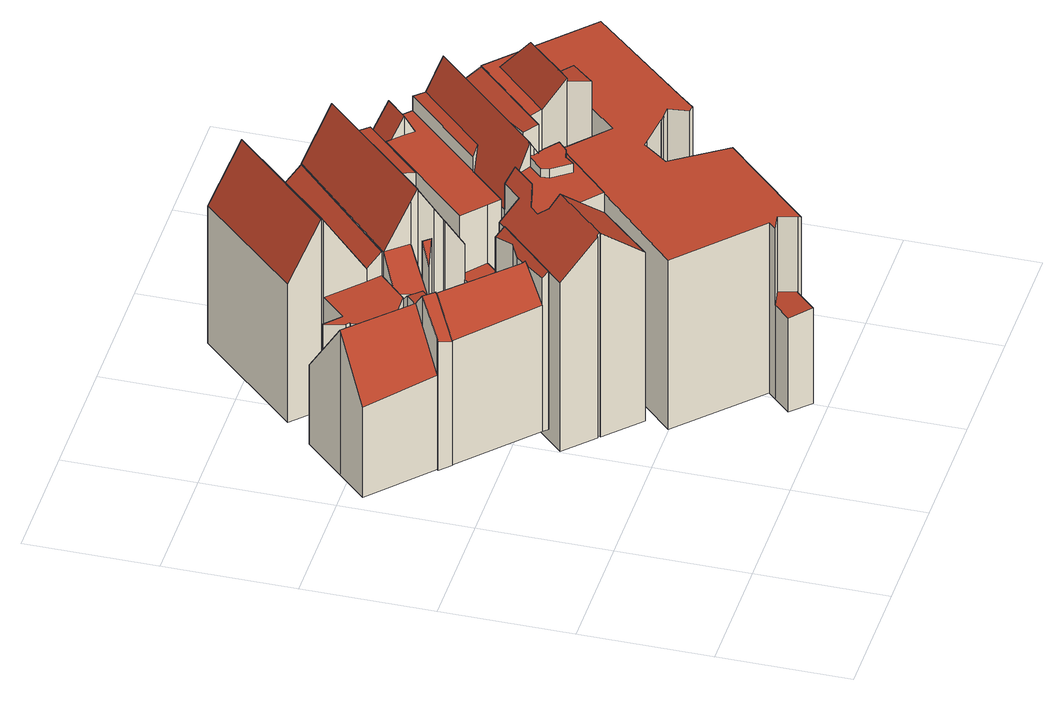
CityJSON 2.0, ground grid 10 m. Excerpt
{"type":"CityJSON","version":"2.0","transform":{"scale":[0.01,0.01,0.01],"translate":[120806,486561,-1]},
"CityObjects":{
"building1":{"type":"Building","attributes":{"b3_bag_bag_overlap":0,"b3_bouwlagen":4,"b3_dak_type":"slanted","b3_extrusie":"standard","b3_h_dak_50p":12.54,"b3_h_dak_70p":14.07,"b3_h_dak_max":16.88,"b3_h_dak_min":8.53,"b3_h_maaiveld":0.333,"b3_h_nok":16.99,"b3_is_glas_dak":false,"b3_kas_warenhuis":false,"b3_kwaliteitsindicator":true,"b3_mutatie_ahn3_ahn4":false,"b3_mutatie_ahn4_ahn5":false,"b3_n_nok":6,"b3_n_vlakken":11,"b3_opp_buitenmuur":298.22,"b3_opp_dak_plat":20.13,"b3_opp_dak_schuin":238.98,"b3_opp_grond":146.65,"b3_opp_scheidingsmuur":441.67,"b3_rmse_lod12":2.64,"b3_rmse_lod13":1.59,"b3_rmse_lod22":0.388,"b3_t_run":69,"b3_val3dity_lod12":"[]","b3_val3dity_lod13":"[]","b3_val3dity_lod22":"[]","b3_volume_lod12":1994.72,"b3_volume_lod13":1939.04,"b3_volume_lod22":1798.69,"geconstateerd":false,"oorspronkelijkbouwjaar":1686,"status":"Pand in gebruik"},"children":["building1-1"]},
"building1-1":{"type":"BuildingPart","parents":["building1"],"geometry":[{"type":"Solid","lod":"2.2","boundaries":[[[[0,1,2,3,4,5,6,7,8,9,10,11,12,13,14,15,16,17]],[[18,3,2,19]],[[20,13,12,21]],[[21,12,11,22]],[[23,24,25]],[[26,10,9,27]],[[27,9,8,28,29]],[[28,8,7,30]],[[31,32,33]],[[34,35,32,31]],[[36,37,4,3,18]],[[38,16,15,39]],[[40,26,41,42]],[[39,15,14,43]],[[44,45,46,47]],[[29,28,45,44]],[[43,14,13,20]],[[22,48,43]],[[30,7,6,49]],[[50,5,4,37]],[[48,22,11,10,26,40]],[[49,6,5,50]],[[51,52,0,17,53]],[[42,41,53,54]],[[54,53,17,16,38]],[[47,46,35,34]],[[24,23,37,36]],[[55,56,57,58]],[[59,60,56,55]],[[60,59,61]],[[58,57,52,51]],[[19,2,1,62]],[[62,1,0,52]],[[22,43,20,21]],[[48,40,42,39,43]],[[54,38,39,42]],[[37,23,25,49,50]],[[19,62,24,36,18]],[[33,61,59,55,58,51,53,41,26,27,29,44,47,34,31]],[[61,33,32,35,46,45,28,30,49,25,24,62,52,57,56,60]]]],"semantics":{"surfaces":[{"type":"GroundSurface"},{"type":"WallSurface","on_footprint_edge":true},{"type":"WallSurface","on_footprint_edge":false},{"type":"RoofSurface","b3_azimut":313.86,"b3_h_dak_50p":14.24,"b3_h_dak_70p":15.33,"b3_h_dak_max":17.57,"b3_h_dak_min":11.72,"b3_hellingshoek":59.55},{"type":"RoofSurface","b3_azimut":133.63,"b3_h_dak_50p":14.6,"b3_h_dak_70p":15.76,"b3_h_dak_max":17.57,"b3_h_dak_min":11.67,"b3_hellingshoek":57.9},{"type":"RoofSurface","b3_azimut":312.37,"b3_h_dak_50p":12.16,"b3_h_dak_70p":12.4,"b3_h_dak_max":12.91,"b3_h_dak_min":11.67,"b3_hellingshoek":39.1},{"type":"RoofSurface","b3_azimut":224.62,"b3_h_dak_50p":10.93,"b3_h_dak_70p":12.05,"b3_h_dak_max":14.06,"b3_h_dak_min":8.65,"b3_hellingshoek":57.78},{"type":"RoofSurface","b3_azimut":207.75,"b3_h_dak_50p":13.17,"b3_h_dak_70p":13.47,"b3_h_dak_max":14.36,"b3_h_dak_min":11.7,"b3_hellingshoek":52.73},{"type":"RoofSurface","b3_azimut":290.09,"b3_h_dak_50p":10.43,"b3_h_dak_70p":10.46,"b3_h_dak_max":15.92,"b3_h_dak_min":10.36,"b3_hellingshoek":1.58},{"type":"RoofSurface","b3_azimut":44.36,"b3_h_dak_50p":10.82,"b3_h_dak_70p":11.79,"b3_h_dak_max":14.36,"b3_h_dak_min":6.94,"b3_hellingshoek":53.92}],"values":[[0,1,1,1,2,1,1,1,2,2,1,1,2,1,2,2,1,2,1,1,1,1,1,2,1,2,2,2,2,2,2,1,1,3,4,5,6,7,8,9]]}}]},
"building2":{"type":"Building","attributes":{"b3_bag_bag_overlap":0,"b3_bouwlagen":5,"b3_dak_type":"slanted","b3_extrusie":"standard","b3_h_dak_50p":13.79,"b3_h_dak_70p":14.71,"b3_h_dak_max":17.18,"b3_h_dak_min":9.33,"b3_h_maaiveld":0.389,"b3_h_nok":17.31,"b3_is_glas_dak":false,"b3_kas_warenhuis":false,"b3_kwaliteitsindicator":true,"b3_mutatie_ahn3_ahn4":false,"b3_mutatie_ahn4_ahn5":false,"b3_n_nok":3,"b3_n_vlakken":15,"b3_opp_buitenmuur":282.89,"b3_opp_dak_plat":0,"b3_opp_dak_schuin":230.01,"b3_opp_grond":132.74,"b3_opp_scheidingsmuur":506.04,"b3_rmse_lod12":2.81,"b3_rmse_lod13":1.57,"b3_rmse_lod22":0.225,"b3_t_run":68,"b3_val3dity_lod12":"[]","b3_val3dity_lod13":"[]","b3_val3dity_lod22":"[]","b3_volume_lod12":1885.21,"b3_volume_lod13":1798.65,"b3_volume_lod22":1663.79,"geconstateerd":false,"oorspronkelijkbouwjaar":1686,"status":"Pand in gebruik"},"children":["building2-1"]},
"building2-1":{"type":"BuildingPart","parents":["building2"],"geometry":[{"type":"Solid","lod":"2.2","boundaries":[[[[63,64,65,66,67,68,69,70,71,72,73,74,75,76,77,78,79,80]],[[81,80,79,82,83]],[[83,82,84,85]],[[86,69,68,87]],[[88,63,80,81]],[[85,84,89,90]],[[91,67,66,92]],[[93,91,94,95]],[[92,66,65,96]],[[97,73,72,98]],[[87,68,67,91,93]],[[82,79,78,99]],[[100,101,102,103,104]],[[105,106,107,108]],[[109,110,111]],[[104,112,111]],[[112,104,103,113,114]],[[114,113,115,116]],[[117,118,119,120]],[[121,122,118,117]],[[120,119,122,121]],[[123,124,125,126]],[[116,115,124,123]],[[108,107,76,75,127]],[[126,125,106,105]],[[110,109,70,69,86,128]],[[129,74,73,97]],[[127,130,131]],[[130,127,75,74,129]],[[132,133,101,100]],[[128,86,133,132]],[[134,135,136,137]],[[137,136,102,101]],[[138,139,135,134]],[[140,141,139,138]],[[142,77,76,107]],[[143,142,141,140]],[[99,78,77,142,143]],[[95,94,144]],[[96,65,64,145]],[[146,145,64,63,88]],[[147,148,149]],[[145,146,150]],[[151,148,147,150]],[[148,151,152]],[[90,89,152]],[[153,71,70,109]],[[98,72,71,153]],[[120,121,117]],[[130,129,97,131]],[[128,132,100,104,111,110]],[[133,86,87,154]],[[141,142,107,106,125,124,115,113,103,102,136,135,139],[122,119,118]],[[154,95,144,138,134,137,101,133]],[[95,154,87,93]],[[145,150,147,149,92,96]],[[148,152,89,84,82,99,143,140,138,144,94,91,92,149]],[[90,152,151,150,146,88,81,83,85]],[[116,98,153,109,111,112,114]],[[98,116,123,126,105,108,127,131,97]]]],"semantics":{"surfaces":[{"type":"GroundSurface"},{"type":"WallSurface","on_footprint_edge":true},{"type":"WallSurface","on_footprint_edge":false},{"type":"RoofSurface","b3_azimut":225.4,"b3_h_dak_50p":12.52,"b3_h_dak_70p":12.52,"b3_h_dak_max":15.84,"b3_h_dak_min":12.52,"b3_hellingshoek":61.82},{"type":"RoofSurface","b3_azimut":143.08,"b3_h_dak_50p":14.01,"b3_h_dak_70p":14.03,"b3_h_dak_max":14.39,"b3_h_dak_min":13.95,"b3_hellingshoek":3.5},{"type":"RoofSurface","b3_azimut":225.4,"b3_h_dak_50p":11.83,"b3_h_dak_70p":12.49,"b3_h_dak_max":16.38,"b3_h_dak_min":9.86,"b3_hellingshoek":61.82},{"type":"RoofSurface","b3_azimut":46.2,"b3_h_dak_50p":9.87,"b3_h_dak_70p":10.33,"b3_h_dak_max":11,"b3_h_dak_min":8.59,"b3_hellingshoek":51.24},{"type":"RoofSurface","b3_azimut":103.35,"b3_h_dak_50p":6.13,"b3_h_dak_70p":7.11,"b3_h_dak_max":17,"b3_h_dak_min":5.56,"b3_hellingshoek":14.78},{"type":"RoofSurface","b3_azimut":131.22,"b3_h_dak_50p":9.82,"b3_h_dak_70p":10.37,"b3_h_dak_max":11.39,"b3_h_dak_min":8.73,"b3_hellingshoek":55.41},{"type":"RoofSurface","b3_azimut":134.22,"b3_h_dak_50p":11,"b3_h_dak_70p":11,"b3_h_dak_max":11.39,"b3_h_dak_min":10.93,"b3_hellingshoek":3.78},{"type":"RoofSurface","b3_azimut":224.4,"b3_h_dak_50p":12.98,"b3_h_dak_70p":13.45,"b3_h_dak_max":14.36,"b3_h_dak_min":11.24,"b3_hellingshoek":51.93},{"type":"RoofSurface","b3_azimut":44.62,"b3_h_dak_50p":11.01,"b3_h_dak_70p":12.43,"b3_h_dak_max":14.36,"b3_h_dak_min":6.61,"b3_hellingshoek":54.02},{"type":"RoofSurface","b3_azimut":312.12,"b3_h_dak_50p":13.86,"b3_h_dak_70p":14.02,"b3_h_dak_max":14.33,"b3_h_dak_min":13.42,"b3_hellingshoek":40.39},{"type":"RoofSurface","b3_azimut":314.01,"b3_h_dak_50p":14.78,"b3_h_dak_70p":15.87,"b3_h_dak_max":17.83,"b3_h_dak_min":12.25,"b3_hellingshoek":59.79},{"type":"RoofSurface","b3_azimut":133.7,"b3_h_dak_50p":15.18,"b3_h_dak_70p":16.21,"b3_h_dak_max":17.83,"b3_h_dak_min":12.08,"b3_hellingshoek":59.14}],"values":[[0,1,2,1,1,2,1,2,1,1,1,1,2,2,2,2,2,2,2,2,2,2,2,1,2,1,1,2,1,2,2,2,2,2,2,1,2,1,2,1,1,2,2,2,2,2,1,1,3,4,5,6,7,8,9,10,11,12,13,14]]}}]},
"building3":{"type":"Building","attributes":{"b3_bag_bag_overlap":0,"b3_bouwlagen":5,"b3_dak_type":"slanted","b3_extrusie":"standard","b3_h_dak_50p":15.71,"b3_h_dak_70p":16.1,"b3_h_dak_max":17.6,"b3_h_dak_min":13.84,"b3_h_maaiveld":-0.524,"b3_h_nok":17.85,"b3_is_glas_dak":false,"b3_kas_warenhuis":false,"b3_kwaliteitsindicator":true,"b3_mutatie_ahn3_ahn4":false,"b3_mutatie_ahn4_ahn5":false,"b3_n_nok":3,"b3_n_vlakken":9,"b3_opp_buitenmuur":386.18,"b3_opp_dak_plat":37.66,"b3_opp_dak_schuin":163.72,"b3_opp_grond":135.16,"b3_opp_scheidingsmuur":557.6,"b3_rmse_lod12":1.07,"b3_rmse_lod13":1.07,"b3_rmse_lod22":0.412,"b3_t_run":122,"b3_val3dity_lod12":"[]","b3_val3dity_lod13":"[]","b3_val3dity_lod22":"[]","b3_volume_lod12":2246.54,"b3_volume_lod13":2246.54,"b3_volume_lod22":2198.38,"geconstateerd":false,"oorspronkelijkbouwjaar":1664,"status":"Pand in gebruik"},"children":["building3-1"]},
"building3-1":{"type":"BuildingPart","parents":["building3"],"geometry":[{"type":"Solid","lod":"2.2","boundaries":[[[[155,156,157,158,159,160,161,162,163,164,165,166,167,168,169,170,171,172]],[[173,161,160,174]],[[175,165,164,176]],[[176,164,163,177]],[[178,179,159,158,180,181]],[[174,160,159,179]],[[182,183,184]],[[179,178,184]],[[185,162,161,173]],[[177,163,162,185]],[[186,166,165,175]],[[187,156,155,188]],[[188,155,172,189]],[[190,191,192,193]],[[193,192,157,156,187]],[[194,195,168,167,196]],[[197,198,199]],[[200,201,202,203]],[[204,205,206,207,208]],[[209,210,206,205]],[[211,212,213,214]],[[215,202,214]],[[213,212,216,217]],[[217,216,218,219]],[[219,218,220]],[[208,207,220]],[[221,222,205,204]],[[223,224,225,226]],[[227,170,169,198,197]],[[198,169,168,195]],[[203,202,215,195,194]],[[212,211,224,223]],[[226,225,228,229]],[[229,228,230,231]],[[181,180,210,209]],[[180,158,157,192]],[[201,200,232]],[[196,167,166,186]],[[231,230,222,221]],[[233,234,235]],[[183,182,234,233]],[[236,171,170,227]],[[189,172,171,236]],[[191,190,237]],[[185,173,174,179,184,183]],[[231,221,204,208,220,218,216,212,223,226,229]],[[234,182,184,178,181,209,205,222,230,228,225,224,211,214,202,201,232,235]],[[183,233,235,232,200,203,194,196,186,175,176,177,185]],[[191,237,188,189,217,219,220,207,206,210,180,192]],[[199,236,227,197]],[[189,236,199,198,195,215,214,213,217]],[[237,190,193,187,188]]]],"semantics":{"surfaces":[{"type":"GroundSurface"},{"type":"WallSurface","on_footprint_edge":true},{"type":"WallSurface","on_footprint_edge":false},{"type":"RoofSurface","b3_azimut":132.56,"b3_h_dak_50p":15.8,"b3_h_dak_70p":16.4,"b3_h_dak_max":17.39,"b3_h_dak_min":14.21,"b3_hellingshoek":40.36},{"type":"RoofSurface","b3_azimut":211.09,"b3_h_dak_50p":16.51,"b3_h_dak_70p":16.52,"b3_h_dak_max":16.53,"b3_h_dak_min":16.49,"b3_hellingshoek":0.84},{"type":"RoofSurface","b3_azimut":181.21,"b3_h_dak_50p":15.72,"b3_h_dak_70p":15.73,"b3_h_dak_max":16.71,"b3_h_dak_min":15.7,"b3_hellingshoek":0.518},{"type":"RoofSurface","b3_azimut":313.65,"b3_h_dak_50p":15.42,"b3_h_dak_70p":15.99,"b3_h_dak_max":17.39,"b3_h_dak_min":13.81,"b3_hellingshoek":42.64},{"type":"RoofSurface","b3_azimut":133.79,"b3_h_dak_50p":16.41,"b3_h_dak_70p":17.1,"b3_h_dak_max":18.39,"b3_h_dak_min":12.99,"b3_hellingshoek":59.67},{"type":"RoofSurface","b3_azimut":146.51,"b3_h_dak_50p":15.28,"b3_h_dak_70p":15.29,"b3_h_dak_max":15.33,"b3_h_dak_min":15.22,"b3_hellingshoek":2.65},{"type":"RoofSurface","b3_azimut":313.39,"b3_h_dak_50p":15.92,"b3_h_dak_70p":16.64,"b3_h_dak_max":18.39,"b3_h_dak_min":13.19,"b3_hellingshoek":60.67},{"type":"RoofSurface","b3_azimut":315.52,"b3_h_dak_50p":15.4,"b3_h_dak_70p":15.53,"b3_h_dak_max":15.68,"b3_h_dak_min":15.13,"b3_hellingshoek":20.97}],"values":[[0,1,1,1,1,1,2,2,1,1,1,1,1,2,1,1,2,2,2,2,2,2,2,2,2,2,2,2,1,1,2,2,2,2,2,1,2,1,2,2,2,1,1,2,3,4,5,6,7,8,9,10]]}}]},
"building4":{"type":"Building","attributes":{"b3_bag_bag_overlap":0,"b3_bouwlagen":4,"b3_dak_type":"slanted","b3_extrusie":"standard","b3_h_dak_50p":13.97,"b3_h_dak_70p":14,"b3_h_dak_max":14.17,"b3_h_dak_min":13.9,"b3_h_maaiveld":0.344,"b3_h_nok":15.65,"b3_is_glas_dak":false,"b3_kas_warenhuis":false,"b3_kwaliteitsindicator":true,"b3_mutatie_ahn3_ahn4":false,"b3_mutatie_ahn4_ahn5":false,"b3_n_nok":1,"b3_n_vlakken":5,"b3_opp_buitenmuur":108.64,"b3_opp_dak_plat":45.21,"b3_opp_dak_schuin":9.63,"b3_opp_grond":50.54,"b3_opp_scheidingsmuur":364.23,"b3_rmse_lod12":3.6,"b3_rmse_lod13":1.79,"b3_rmse_lod22":1.69,"b3_t_run":20,"b3_val3dity_lod12":"[]","b3_val3dity_lod13":"[]","b3_val3dity_lod22":"[]","b3_volume_lod12":690.37,"b3_volume_lod13":626.12,"b3_volume_lod22":628.41,"geconstateerd":false,"oorspronkelijkbouwjaar":1686,"status":"Pand in gebruik"},"children":["building4-1"]},
"building4-1":{"type":"BuildingPart","parents":["building4"],"geometry":[{"type":"Solid","lod":"2.2","boundaries":[[[[238,239,240,241,242,243,244,245,246,247,248,249]],[[250,251,252,253,254]],[[255,239,238,256]],[[256,238,249,257]],[[258,243,242,259]],[[257,249,248,260,261]],[[260,248,247,262]],[[263,240,239,255]],[[264,244,243,258]],[[254,253,246,245,265]],[[262,247,246,253]],[[259,242,241,266]],[[265,245,244,264]],[[261,260,252,251]],[[267,263,251,250]],[[268,269,270]],[[266,271,270]],[[271,266,241,240,263,267]],[[269,268,272]],[[252,260,262,253]],[[251,263,255,256,257,261]],[[266,270,269,258,259]],[[272,264,258,269]],[[264,272,268,270,271,267,250,254,265]]]],"semantics":{"surfaces":[{"type":"GroundSurface"},{"type":"WallSurface","on_footprint_edge":false},{"type":"WallSurface","on_footprint_edge":true},{"type":"RoofSurface","b3_azimut":248.35,"b3_h_dak_50p":3.22,"b3_h_dak_70p":3.24,"b3_h_dak_max":13.93,"b3_h_dak_min":3.18,"b3_hellingshoek":1.96},{"type":"RoofSurface","b3_azimut":347.97,"b3_h_dak_50p":8.85,"b3_h_dak_70p":8.86,"b3_h_dak_max":13.92,"b3_h_dak_min":8.8,"b3_hellingshoek":1.5},{"type":"RoofSurface","b3_azimut":312.16,"b3_h_dak_50p":14.32,"b3_h_dak_70p":14.85,"b3_h_dak_max":15.98,"b3_h_dak_min":13.15,"b3_hellingshoek":57.62},{"type":"RoofSurface","b3_azimut":133.9,"b3_h_dak_50p":15.27,"b3_h_dak_70p":15.32,"b3_h_dak_max":15.98,"b3_h_dak_min":14.59,"b3_hellingshoek":62.26},{"type":"RoofSurface","b3_azimut":248.23,"b3_h_dak_50p":13.98,"b3_h_dak_70p":14.01,"b3_h_dak_max":15.32,"b3_h_dak_min":13.92,"b3_hellingshoek":0.73}],"values":[[0,1,2,2,2,2,2,2,2,2,2,2,2,1,1,1,1,2,1,3,4,5,6,7]]}}]},
"building5":{"type":"Building","attributes":{"b3_bag_bag_overlap":0,"b3_bouwlagen":5,"b3_dak_type":"slanted","b3_extrusie":"standard","b3_h_dak_50p":15.65,"b3_h_dak_70p":15.72,"b3_h_dak_max":17.73,"b3_h_dak_min":9.53,"b3_h_maaiveld":0.799,"b3_h_nok":18.4,"b3_is_glas_dak":false,"b3_kas_warenhuis":false,"b3_kwaliteitsindicator":true,"b3_mutatie_ahn3_ahn4":false,"b3_mutatie_ahn4_ahn5":false,"b3_n_nok":4,"b3_n_vlakken":18,"b3_opp_buitenmuur":748.89,"b3_opp_dak_plat":272.43,"b3_opp_dak_schuin":85.04,"b3_opp_grond":267.71,"b3_opp_scheidingsmuur":493.5,"b3_rmse_lod12":2.11,"b3_rmse_lod13":0.936,"b3_rmse_lod22":0.824,"b3_t_run":246,"b3_val3dity_lod12":"[]","b3_val3dity_lod13":"[]","b3_val3dity_lod22":"[]","b3_volume_lod12":3998,"b3_volume_lod13":3750.69,"b3_volume_lod22":3735.76,"geconstateerd":false,"oorspronkelijkbouwjaar":1750,"status":"Pand in gebruik"},"children":["building5-1"]},
"building5-1":{"type":"BuildingPart","parents":["building5"],"geometry":[{"type":"Solid","lod":"2.2","boundaries":[[[[273,274,275,276,277,278,279,280,281,282,283,284,285,286,287,288,289,290]],[[291,275,274,292]],[[293,294,295,296]],[[297,286,285,298]],[[299,282,281,300]],[[300,281,280,294,293]],[[301,289,288,302]],[[303,290,289,301]],[[304,287,286,297]],[[305,302,288,287,304]],[[298,285,284,306,307]],[[308,309,310]],[[306,284,283,311]],[[296,295,312,313]],[[314,277,276,312]],[[313,312,276,275,291]],[[315,316,317,318]],[[319,320,321,322]],[[323,324,325,326]],[[327,328,329,330]],[[330,329,302,305]],[[307,306,320,319]],[[331,332,324,323]],[[333,334,335,336]],[[318,317,337]],[[336,335,337]],[[338,311,283,282,299]],[[339,340,332,331]],[[326,325,341,342,343]],[[344,345,346,347]],[[347,346,328,327]],[[334,348,349,316,315]],[[309,308,350]],[[351,303,352,353]],[[354,355,356,357]],[[357,356,341,325]],[[353,352,356]],[[343,342,345,344]],[[358,359,311,338]],[[360,273,290,303,351]],[[294,280,279,361]],[[361,279,278,362]],[[362,278,277,314]],[[322,321,348,334,333]],[[316,349,359,358]],[[292,274,273,360,363]],[[363,360,364,340,339]],[[340,364,355,354]],[[334,315,318,337,335]],[[309,350,365,366]],[[345,342,341,356,352,303,301,302,329,328,346]],[[366,336,337,317,310,309]],[[362,314,312,295,294,361]],[[322,333,336,366,365,319]],[[359,349,348,321,320,306,311]],[[363,339,331,323,326,343,344,347,327,330,305,304,297,298,307,319,365,350,308,310,317,316,358,338,299,300,293,296,313,291,292]],[[355,364,360,351,353,356]],[[340,354,357,325,324,332]]]],"semantics":{"surfaces":[{"type":"GroundSurface"},{"type":"WallSurface","on_footprint_edge":true},{"type":"WallSurface","on_footprint_edge":false},{"type":"RoofSurface","b3_azimut":118.96,"b3_h_dak_50p":18.06,"b3_h_dak_70p":18.11,"b3_h_dak_max":18.38,"b3_h_dak_min":17.98,"b3_hellingshoek":7.11},{"type":"RoofSurface","b3_azimut":44.04,"b3_h_dak_50p":16.05,"b3_h_dak_70p":16.07,"b3_h_dak_max":17.19,"b3_h_dak_min":15.81,"b3_hellingshoek":58.12},{"type":"RoofSurface","b3_azimut":80.38,"b3_h_dak_50p":8.76,"b3_h_dak_70p":9.18,"b3_h_dak_max":15.73,"b3_h_dak_min":7.99,"b3_hellingshoek":23},{"type":"RoofSurface","b3_azimut":133.14,"b3_h_dak_50p":17.57,"b3_h_dak_70p":18.01,"b3_h_dak_max":18.98,"b3_h_dak_min":15.78,"b3_hellingshoek":60.64},{"type":"RoofSurface","b3_azimut":296.34,"b3_h_dak_50p":9.04,"b3_h_dak_70p":9.06,"b3_h_dak_max":15.58,"b3_h_dak_min":8.96,"b3_hellingshoek":3.86},{"type":"RoofSurface","b3_azimut":313.52,"b3_h_dak_50p":16.71,"b3_h_dak_70p":17.3,"b3_h_dak_max":18.98,"b3_h_dak_min":15.75,"b3_hellingshoek":59.67},{"type":"RoofSurface","b3_azimut":296.34,"b3_h_dak_50p":8.95,"b3_h_dak_70p":9.02,"b3_h_dak_max":18.11,"b3_h_dak_min":8.78,"b3_hellingshoek":3.86},{"type":"RoofSurface","b3_azimut":248.56,"b3_h_dak_50p":15.67,"b3_h_dak_70p":15.75,"b3_h_dak_max":18.03,"b3_h_dak_min":15.54,"b3_hellingshoek":0.66},{"type":"RoofSurface","b3_azimut":216.97,"b3_h_dak_50p":9.1,"b3_h_dak_70p":9.4,"b3_h_dak_max":15.68,"b3_h_dak_min":8.26,"b3_hellingshoek":20.78},{"type":"RoofSurface","b3_azimut":133.14,"b3_h_dak_50p":12.06,"b3_h_dak_70p":13.23,"b3_h_dak_max":15.68,"b3_h_dak_min":10.07,"b3_hellingshoek":60.64}],"values":[[0,1,2,1,1,1,1,1,1,1,1,2,1,2,1,1,2,2,2,2,2,2,2,2,2,2,1,2,2,2,2,2,2,2,2,2,2,2,2,1,1,1,1,2,2,1,2,2,3,4,5,6,7,8,9,10,11,12]]}}]}
},
"vertices":[
[1031,2800,133],[713,2478,133],[554,2317,133],[472,2395,133],[483,2407,133],[35,2819,133],[243,3038,133],[532,3342,133],[612,3266,133],[728,3155,133],[901,3337,133],[927,3364,133],[731,3551,133],[1473,4330,133],[1674,4139,133],[1915,3910,133],[2023,3805,133],[1240,3012,133],[472,2395,1250],[554,2317,1210],[1473,4330,1326],[731,3551,1335],[927,3364,1795],[615,2550,1260],[615,2550,1518],[674,2614,1398],[901,3337,1140],[728,3155,1138],[612,3266,818],[612,3266,1134],[532,3342,820],[658,3077,1137],[658,3077,959],[736,2816,1141],[667,3086,1137],[667,3086,942],[483,2407,1271],[483,2407,950],[2023,3805,1392],[1915,3910,1269],[901,3337,1809],[1151,3097,1149],[1151,3097,1256],[1674,4139,1799],[603,3262,1133],[603,3262,831],[648,3112,935],[648,3112,1136],[927,3364,1809],[243,3038,1396],[35,2819,917],[1031,2800,1149],[1031,2800,873],[1240,3012,1152],[1240,3012,1356],[867,2822,1145],[867,2822,1010],[883,2800,1016],[883,2800,1145],[846,2800,1144],[846,2800,1051],[752,2799,1142],[713,2478,1494],
[1127,1779,139],[1091,1814,139],[554,2317,139],[707,2472,139],[870,2637,139],[994,2763,139],[1114,2885,139],[1218,2990,139],[2024,3806,139],[2204,3635,139],[2342,3504,139],[2432,3419,139],[2014,2978,139],[1566,2504,139],[1462,2395,139],[1401,2331,139],[1479,2258,139],[1533,2207,139],[1533,2207,1524],[1479,2258,955],[1479,2258,1461],[1389,2107,1190],[1389,2107,1490],[1114,2885,989],[994,2763,1202],[1127,1779,1512],[1286,2048,1347],[1286,2048,1459],[870,2637,1172],[707,2472,1492],[870,2637,1202],[994,2566,1123],[994,2566,1193],[554,2317,1215],[2342,3504,1507],[2204,3635,1826],[1401,2331,959],[1255,2687,1033],[1255,2687,1024],[1255,2687,737],[1361,2837,719],[1361,2837,1371],[1517,2630,1494],[1517,2630,667],[1566,2504,647],[1566,2504,1291],[1218,2990,1378],[1218,2990,1380],[1219,2989,1380],[1361,2837,1738],[1399,2797,707],[1399,2797,1831],[1436,2836,700],[1436,2836,1831],[1423,2771,1366],[1423,2771,699],[1361,2703,711],[1361,2703,1195],[1475,2715,1363],[1475,2715,683],[1489,2701,1610],[1489,2701,678],[1536,2650,663],[1536,2650,1495],[2014,2978,1295],[1114,2885,1105],[2432,3419,1499],[2014,2978,1493],[1958,3097,1501],[1252,2692,1035],[1252,2692,1032],[1227,2619,989],[1227,2619,740],[1271,2664,732],[1271,2664,985],[1260,2546,884],[1260,2546,727],[1351,2552,790],[1351,2552,705],[1462,2395,666],[1462,2395,836],[1050,2533,1100],[1091,1814,1235],[1091,1814,1469],[1222,1972,1497],[1222,1972,1483],[1195,1992,1491],[1205,1951,1463],[1222,1972,1462],[1232,1984,1462],[2024,3806,1399],[1089,2674,1193],
[2980,2900,48],[3089,2797,48],[2539,2235,48],[2328,2020,48],[1907,1590,48],[1514,1189,48],[1255,1437,48],[1264,1446,48],[1246,1462,48],[1236,1455,48],[1017,1663,48],[1582,2259,48],[1700,2145,48],[1834,2286,48],[2126,2594,48],[2683,3182,48],[2758,3110,48],[2864,3010,48],[1255,1437,1818],[1514,1189,1513],[1017,1663,1515],[1236,1455,1793],[1246,1462,1796],[1907,1590,1669],[1907,1590,1498],[2328,2020,1374],[2328,2020,1673],[1625,1832,1671],[1625,1832,1813],[1753,1722,1670],[1264,1446,1818],[1582,2259,1513],[3089,2797,1669],[2980,2900,1612],[2864,3010,1885],[2476,2329,1632],[2476,2329,1557],[2539,2235,1369],[2539,2235,1675],[1834,2286,1663],[1834,2286,1439],[1700,2145,1664],[2126,2594,1624],[2126,2594,1440],[2271,2601,1620],[1765,2071,1754],[1765,2071,1673],[1924,2237,1675],[1924,2237,1754],[2283,2016,1752],[2283,2016,1673],[2283,2016,1425],[2177,2101,1656],[2177,2101,1753],[2302,2033,1673],[2302,2033,1422],[2058,2165,1674],[2058,2165,1752],[2058,2165,1878],[1954,2221,1675],[1924,2237,1615],[2070,2177,1753],[2070,2177,1878],[2096,2145,1752],[2096,2145,1808],[2126,2128,1753],[2208,1947,1751],[2208,1947,1672],[1959,2061,1750],[1959,2061,1673],[1968,1998,1673],[1968,1998,1750],[2683,3182,1632],[2075,1858,1672],[2075,1858,1749],[2129,1927,1672],[2129,1927,1750],[1610,2036,1673],[1555,1891,1728],[1555,1891,1672],[1546,1970,1672],[2758,3110,1628],[2715,2627,1615],
[1533,2207,134],[1401,2331,134],[1609,2551,134],[2291,3270,134],[2432,3419,134],[2540,3317,134],[2603,3258,134],[2683,3182,134],[1868,2322,134],[1700,2145,134],[1619,2223,134],[1582,2259,134],[1784,2397,1492],[1784,2397,985],[1784,2397,423],[1868,2322,425],[1868,2322,1493],[1401,2331,985],[1533,2207,988],[1582,2259,987],[2540,3317,1669],[2432,3419,1434],[1619,2223,416],[1619,2223,989],[1700,2145,418],[1609,2551,980],[2603,3258,1506],[2683,3182,1507],[2291,3270,1427],[1609,2551,1491],[2397,3164,1503],[2397,3164,1664],[2325,3236,1503],[2291,3270,1503],[2457,3104,1504],
[2648,866,180],[2443,654,180],[2008,198,180],[2002,220,180],[1991,219,180],[1848,69,180],[1704,207,180],[1828,336,180],[1883,394,180],[1290,960,180],[2320,2011,180],[2622,2320,180],[3089,2797,180],[3794,2128,180],[3129,1382,180],[3019,1255,180],[2986,1218,180],[2914,1142,180],[2008,198,1658],[2443,654,1665],[1828,336,1657],[1828,336,998],[1967,360,1006],[1967,360,1658],[3794,2128,1685],[3089,2797,1680],[1290,960,1653],[1883,394,1657],[2986,1218,892],[3019,1255,876],[2914,1142,928],[3129,1382,1675],[3019,1255,1673],[2622,2320,987],[2622,2320,1673],[3284,2461,1681],[3284,2461,1724],[3298,2442,1681],[2320,2011,978],[2002,220,1012],[2002,220,1658],[1991,219,1012],[2824,1929,1903],[2824,1929,1674],[2983,2102,1676],[2983,2102,1896],[2717,2262,1674],[2717,2262,995],[2710,2255,994],[2710,2255,1674],[2516,1463,1669],[2516,1463,1505],[2552,1458,1453],[2552,1458,1669],[2953,1421,1673],[2953,1421,892],[2971,1264,895],[2971,1264,1673],[2373,1274,1666],[2373,1274,1462],[2768,2090,1941],[2768,2090,1919],[2854,2180,1915],[2854,2180,1940],[2867,2172,1913],[2320,2011,1669],[2421,1203,1667],[2421,1203,1313],[2552,1458,1057],[2817,1426,948],[2817,1426,1672],[2822,1426,1672],[2822,1426,946],[2860,1421,931],[2860,1421,1672],[2768,2090,1003],[2824,1929,1011],[3193,2586,1681],[2914,1142,1043],[2690,1290,1011],[2690,1290,1037],[2523,1110,1068],[2523,1110,945],[2665,1263,1023],[2665,1263,1070],[2639,1730,1671],[2639,1730,1006],[2648,866,899],[1704,207,995],[1848,69,1008],[2648,866,1668],[2421,1203,949],[3108,2669,1680],[3106,2448,1938]
]}
